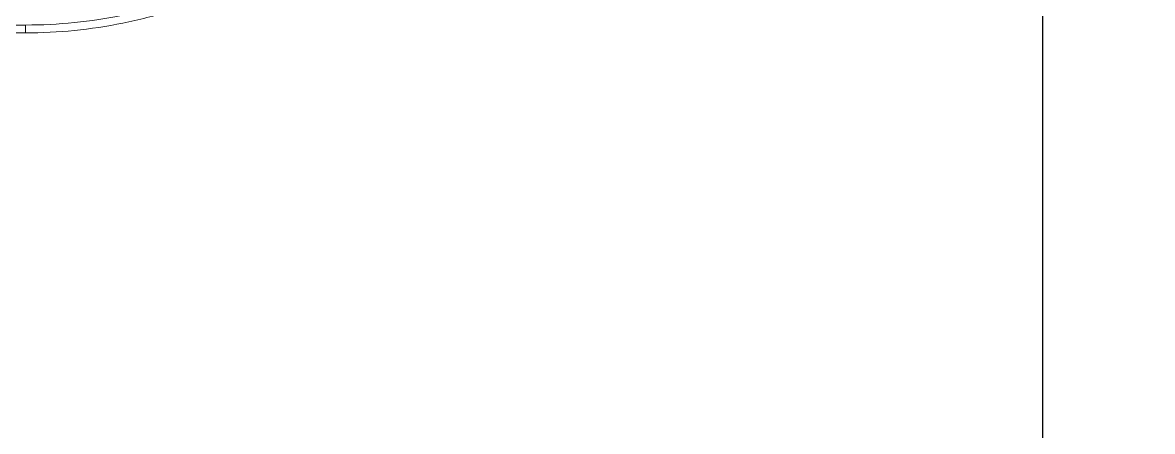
# Model space of a CAD drawing. Extents: x -518115 to 389031, y -231062 to 1628073.
# Drawn here: x 28521.2 to 28959.1, y 210654.8 to 210813.5 of the extents above; entities that cross this region are included whole.
import ezdxf

# ---------------------------------------------------------------- set-up
doc = ezdxf.new("R2010")
doc.units = 0
doc.header["$LTSCALE"] = 1000
doc.header["$MEASUREMENT"] = 0
doc.layers.add('ROOF', color=183, linetype='Continuous')
doc.layers.add('平面-空调预留孔', color=173, linetype='Continuous', lineweight=15)

# ---------------------------------------------------------------- blocks, each defined once
blk = doc.blocks.new('gdgdgdrgdfsfs')
at = {"layer": '平面-空调预留孔'}
for p, q in [((701461.18, 763662.68), (701452.7, 763662.68)), ((701452.7, 763659.61), (701452.7, 763662.68)), ((701452.7, 763659.61), (701461.18, 763659.61))]:
    blk.add_line(p, q, dxfattribs=at)
for points, knots in [([(701452.7, 763662.68), (701446.39, 763662.68), (701433.77, 763663.31), (701414.96, 763666.16), (701402.57, 763669.31), (701396.44, 763671.2)], [0, 0, 0, 0, 24.256764, 48.502888, 72.728, 72.728, 72.728, 72.728]), ([(701396.44, 763668.13), (701402.57, 763666.25), (701414.96, 763663.09), (701433.77, 763660.24), (701446.39, 763659.61), (701452.7, 763659.61)], [0, 0, 0, 0, 24.22556, 48.472753, 72.728, 72.728, 72.728, 72.728])]:
    blk.add_open_spline(points, degree=3, knots=knots, dxfattribs=at)

msp = doc.modelspace()

# ---------------------------------------------------------------- linework, layer by layer
at = {"layer": 'ROOF', "ltscale": 0.8}
msp.add_lwpolyline([(23716.58, 220407), (23716.58, 221857), (27916.58, 221857), (27916.58, 220407), (27116.58, 220407), (27116.58, 217807.27), (29116.37, 217807.27), (29116.37, 218407), (33516.58, 218407), (33516.58, 215607), (35366.59, 215607), (35366.59, 211307.07), (28916.54, 211306.93), (28916.54, 209507), (22716.62, 209507), (22716.62, 211306.94), (16916.57, 211307.06), (16916.58, 215607), (18116.58, 215607), (18116.58, 218407), (19716.58, 218407), (19716.58, 215607), (24466.58, 215607)], dxfattribs=at)

# ---------------------------------------------------------------- block references
at = {"layer": '平面-空调预留孔', "xscale": -1}
msp.add_blockref('gdgdgdrgdfsfs', (729975.02, -552850.12), dxfattribs=at)

doc.saveas('drawing.dxf')
